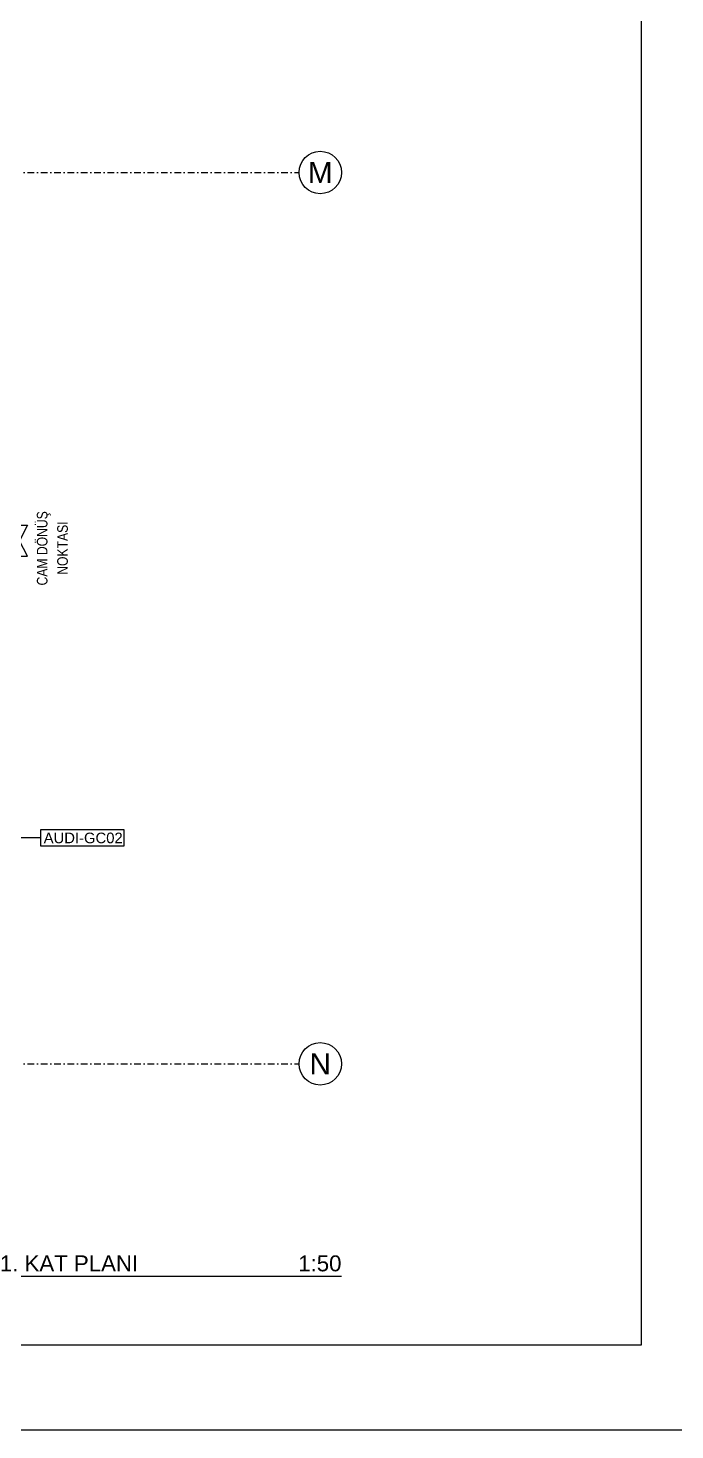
# Model space of a CAD drawing. Extents: x -2598 to 23780, y 0 to 8114.
# Drawn here: x 10772 to 11382, y 0 to 1321 of the extents above; entities that cross this region are included whole.
import ezdxf
from ezdxf.enums import TextEntityAlignment as Align

# ---------------------------------------------------------------- set-up
doc = ezdxf.new("R2010")
doc.units = 0
doc.header["$LTSCALE"] = 25
doc.header["$MEASUREMENT"] = 0
doc.linetypes.add('DASHDOT2', pattern=[0.5, 0.25, -0.125, 0, -0.125])
doc.linetypes.add('DASHED2', pattern=[0.375, 0.25, -0.125])
doc.layers.get('0').update_dxf_attribs({"color": 9, "lineweight": 9})
for name, color, linetype, lineweight in [('21', 9, 'Continuous', 9), ('22', 8, 'Continuous', 9), ('24', 9, 'DASHDOT2', 9), ('40A', 9, 'Continuous', 9)]:
    doc.layers.add(name, color=color, linetype=linetype, lineweight=lineweight)
doc.styles.add('Arial', font='arial.ttf', dxfattribs={"height": 2.5})
doc.styles.add('MuuM_TEXT-ITALIC', font='ARIALNI.TTF')
doc.styles.add('MuuM_TEXT-STANDART', font='ARIALN.TTF')

# ---------------------------------------------------------------- blocks, each defined once
blk = doc.blocks.new('0_drawinglabel')
blk.add_lwpolyline([(3, 0), (46.46, 0)])
blk.add_circle((0, 0), 3)
at = {"style": 'Arial'}
blk.add_attdef('CIZIMADI', text='', height=2, dxfattribs=at).set_placement((3.5, 0), align=Align.BOTTOM_LEFT)
blk.add_attdef('OLCEK', text='', height=2, dxfattribs=at).set_placement((46.46, 0), align=Align.BOTTOM_RIGHT)
blk.add_attdef('CIZIMNO', text='', height=2.5, dxfattribs=at).set_placement((0, 0), align=Align.MIDDLE)
at = {"style": 'MuuM_TEXT-ITALIC'}
blk.add_attdef('DRAWINGNAME', text='', height=2, dxfattribs=at).set_placement((3.5, -0.59), align=Align.TOP_LEFT)
blk.add_attdef('SCALE', text='', height=2, dxfattribs=at).set_placement((46.46, -0.59), align=Align.TOP_RIGHT)
blk = doc.blocks.new('0_wallno')
blk.add_lwpolyline([(-7.84, 1.5), (7.94, 1.5), (7.94, -1.5), (-7.84, -1.5)], close=True)
blk.add_lwpolyline([(7.94, 0), (16.13, 0)])
at = {"style": 'Arial'}
blk.add_attdef('DUVARNO', text='', height=2, dxfattribs=at).set_placement((0, 0), align=Align.MIDDLE_CENTER)
blk.add_attdef('GENISLIK', text='', height=2, dxfattribs=at).set_placement((8.44, 0), align=Align.BOTTOM_LEFT)
blk.add_attdef('YUKSEKLIK', text='', height=2, dxfattribs=at).set_placement((8.44, -0.5), align=Align.TOP_LEFT)
blk = doc.blocks.new('0_aks')
at = {"linetype": 'Continuous'}
blk.add_circle((0, 0), 2, dxfattribs=at)
at = {"style": 'Arial'}
blk.add_attdef('AKS', text='', height=2, dxfattribs=at).set_placement((0, 0), align=Align.MIDDLE_CENTER)
blk = doc.blocks.new('p-cam dönüş noktası')
at = {"layer": '21', "elevation": 0}
for points in [[(-26.5, 56.8), (-34, 56.8), (-26.5, 42.1)], [(-26.5, 56.8), (-18.9, 56.8), (-26.5, 42.1)], [(-26.5, 27.5), (-34, 27.5), (-26.5, 42.1)], [(-26.5, 27.5), (-18.9, 27.5), (-26.5, 42.1)]]:
    blk.add_lwpolyline(points, dxfattribs=at)
at = {"layer": '21', "linetype": 'DASHED2', "elevation": 0}
blk.add_lwpolyline([(-26.5, 42.1), (-84.7, 42.1)], dxfattribs=at)
at = {"layer": '21', "style": 'MuuM_TEXT-STANDART'}
for s, p in [('CAM DÖNÜŞ ', (0, 0)), ('NOKTASI', (19.2, 10.1))]:
    blk.add_text(s, height=10, rotation=90, dxfattribs=at).set_placement(p)

msp = doc.modelspace()

# ---------------------------------------------------------------- linework, layer by layer
at = {"layer": '24'}
for points in [[(6827.5, 1185), (11027.5, 1185)], [(6827.5, 345), (11027.5, 345)]]:
    msp.add_lwpolyline(points, dxfattribs=at)
at = {"layer": '40A'}
for points in [[(11890, 4205), (5945, 4205), (5945, 0), (11890, 0)], [(11350.1, 80), (6025, 80), (6025, 4125), (11350.1, 4125)]]:
    msp.add_lwpolyline(points, close=True, dxfattribs=at)

# ---------------------------------------------------------------- block references
msp.add_blockref('p-cam dönüş noktası', (10790.2, 795.8))
at = {"layer": '21'}
ref = msp.add_blockref('0_drawinglabel', (10719.1, 145), dxfattribs=dict(at, xscale=7.5, yscale=7.5, zscale=7.5))
ref.add_attrib('CIZIMNO', '01', dxfattribs={"layer": '0', "height": 18.75, "style": 'Arial'}).set_placement((10719.1, 145), align=Align.MIDDLE)
ref.add_attrib('CIZIMADI', '1. KAT PLANI', dxfattribs={"layer": '0', "height": 15, "style": 'Arial'}).set_placement((10745.3, 145), align=Align.BOTTOM_LEFT)
ref.add_attrib('OLCEK', '1:50', dxfattribs={"layer": '0', "height": 15, "style": 'Arial'}).set_placement((11067.5, 145), align=Align.BOTTOM_RIGHT)
at = {"layer": '22'}
ref = msp.add_blockref('0_wallno', (10823.2, 557.9), dxfattribs=dict(at, xscale=-5, yscale=5, zscale=5))
ref.add_attrib('DUVARNO', 'AUDI-GC02', dxfattribs={"layer": '0', "height": 10, "style": 'Arial'}).set_placement((10823.9, 557.9), align=Align.MIDDLE_CENTER)
at = {"layer": '24', "xscale": 10, "yscale": 10, "zscale": 10}
for p, values in [((11047.5, 1185), {'AKS': 'M'}), ((11047.5, 345), {'AKS': 'N'})]:
    msp.add_blockref('0_aks', p, dxfattribs=at).add_auto_attribs(values)

doc.saveas('drawing.dxf')
